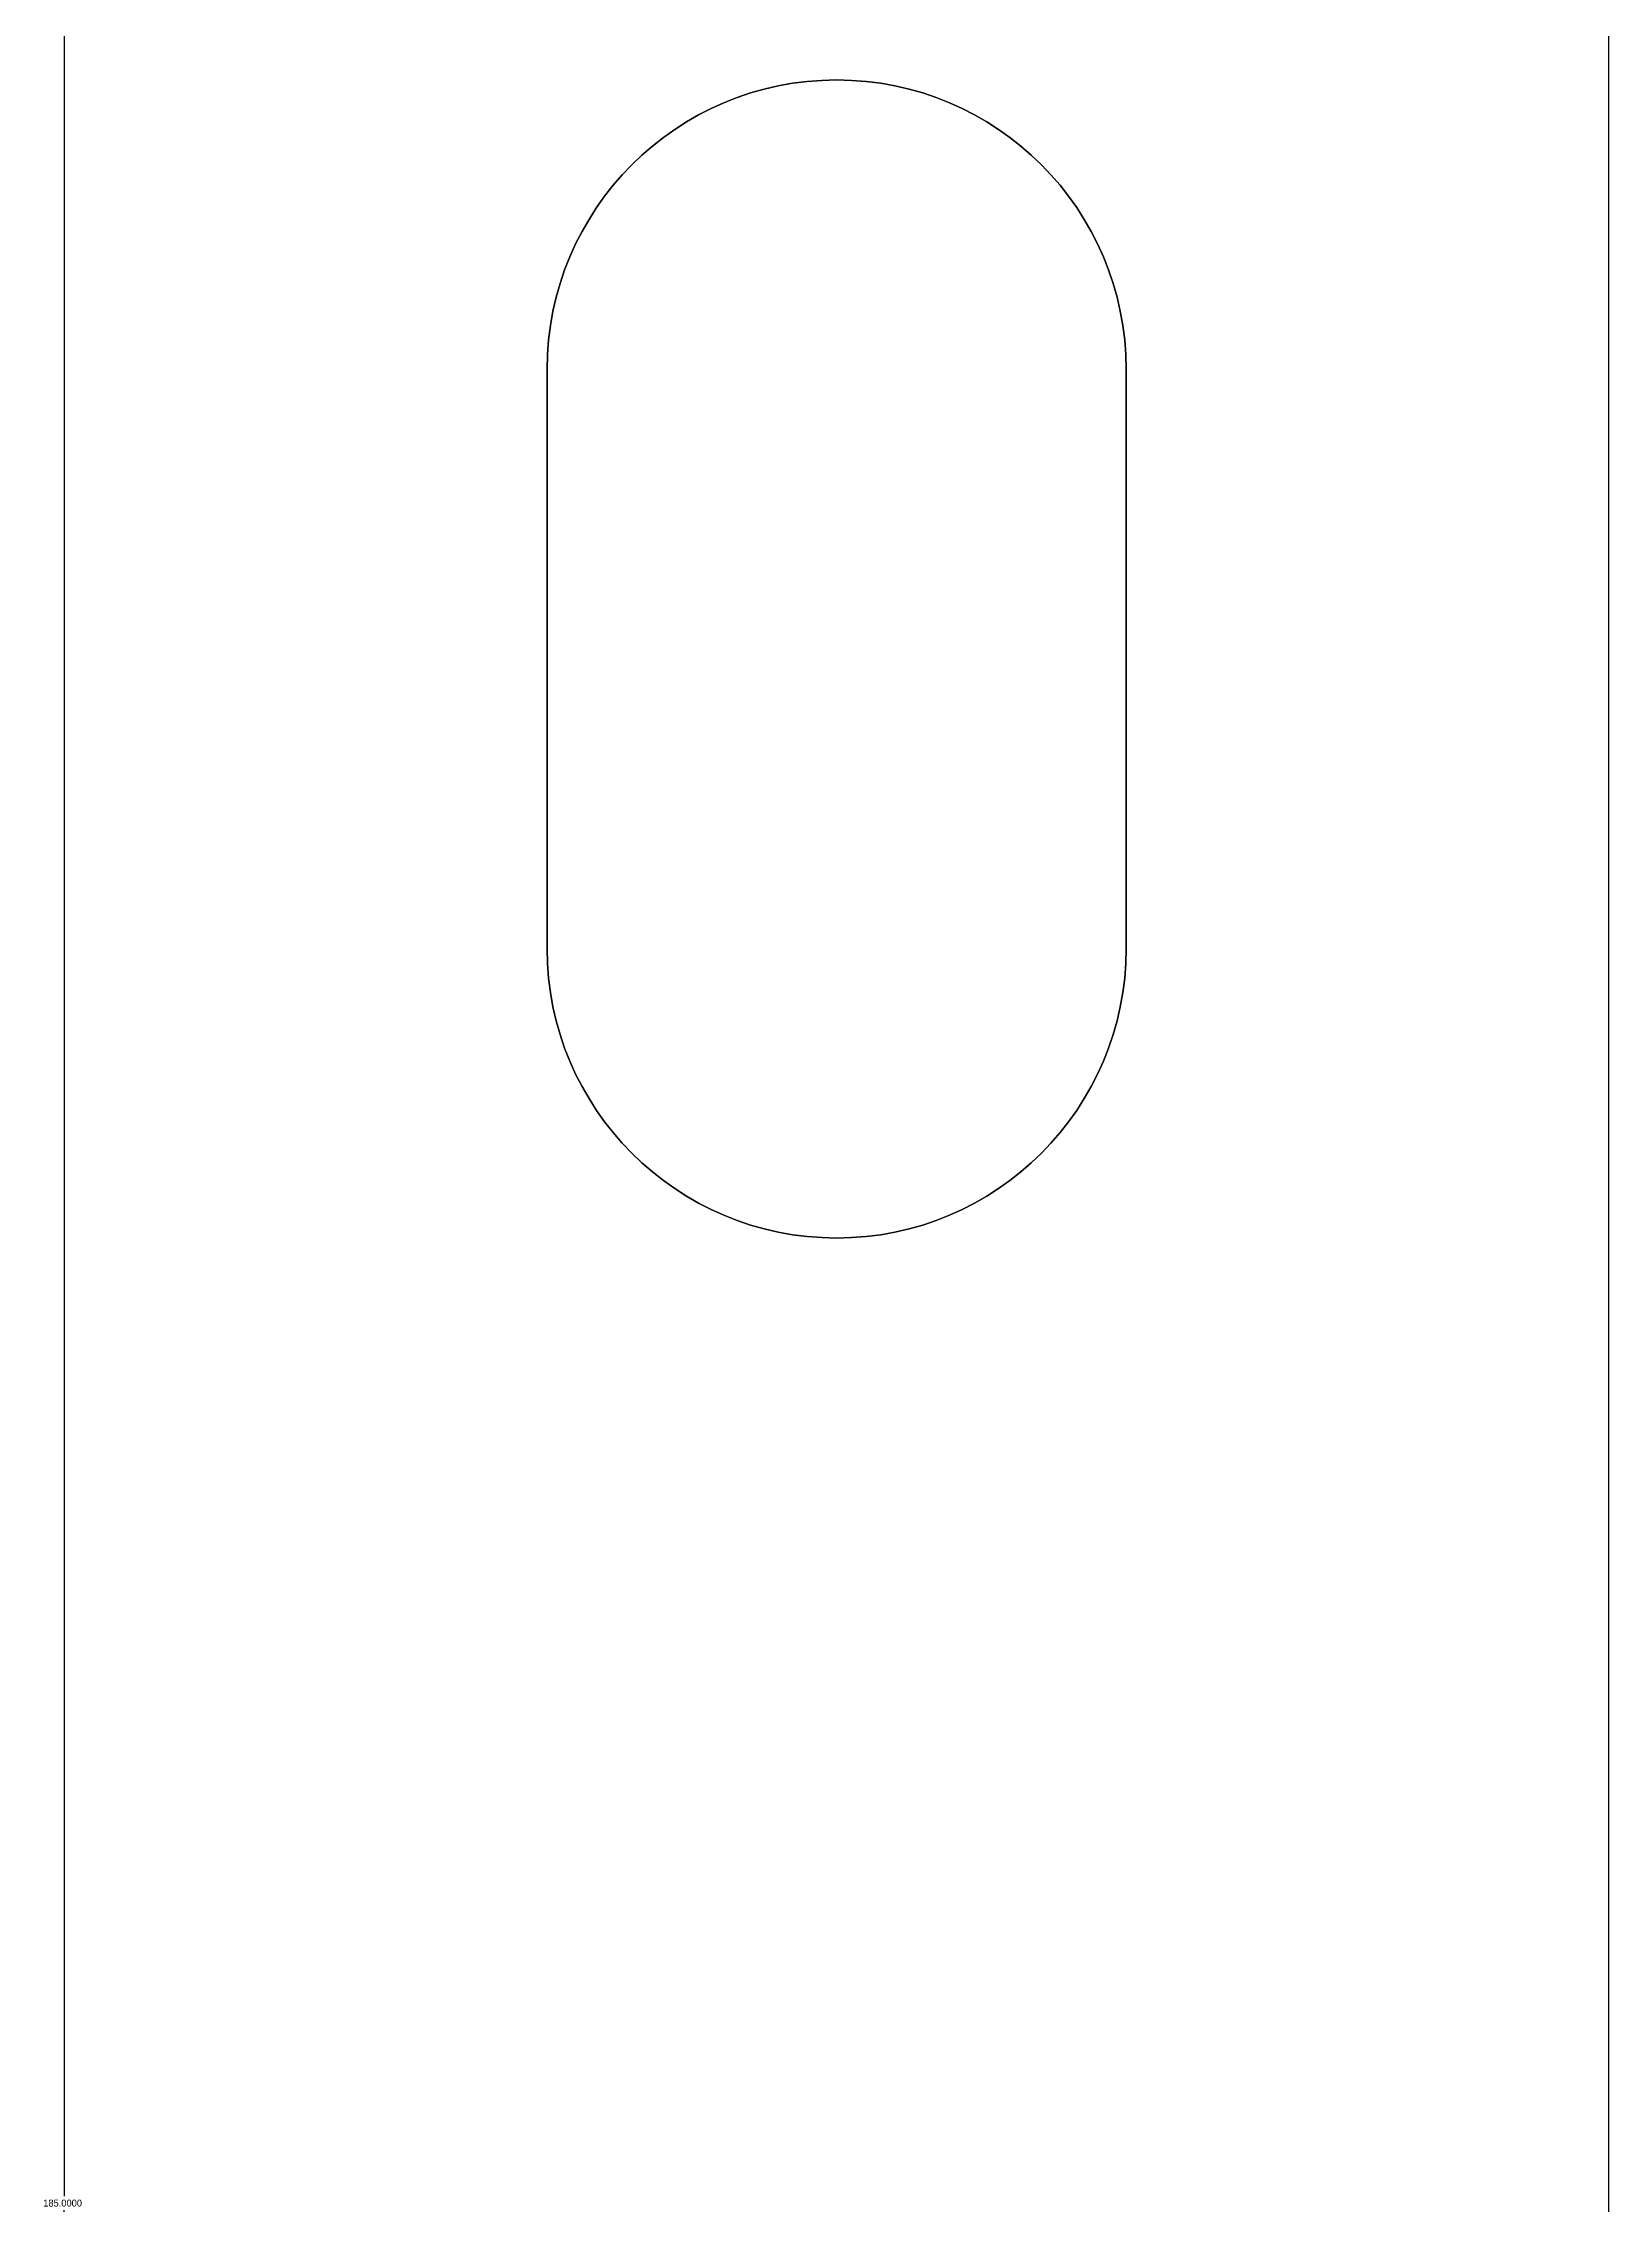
# Model space of a CAD drawing. Extents: x 131 to 216, y 113 to 303.
# Drawn here: x 175.2 to 215.8, y 208.2 to 264.2 of the extents above; entities that cross this region are included whole.
import ezdxf

# ---------------------------------------------------------------- set-up
doc = ezdxf.new("R2010")
doc.units = 0
doc.layers.get('0').update_dxf_attribs({"linetype": 'CONTINUOUS'})
doc.layers.get('DEFPOINTS').update_dxf_attribs({"linetype": 'CONTINUOUS'})
doc.layers.add('A-DETL-___4', color=4, linetype='CONTINUOUS')
doc.dimstyles.get("Standard").update_dxf_attribs({"dimtxt": 0.18, "dimasz": 0.18, "dimexe": 0.18, "dimexo": 0.0625, "dimgap": 0.09, "dimtad": 0, "dimtih": 1, "dimtoh": 1, "dimzin": 0, "dimcen": 0.09, "dimazin": 3, "dimtfac": 1, "dimtofl": 0, "dimtmove": 0, "dimatfit": 3})

# ---------------------------------------------------------------- blocks, each defined once
blk = doc.blocks.new('*U7')
at = {"layer": 'A-DETL-___4', "extrusion": (1, -1e-16, 0)}
for p, q in [((215.765, 130.541), (215.765, 286.041)), ((215.765, 130.541, 5), (215.765, 286.041, 5)), ((188.265, 255.791), (188.265, 240.791)), ((188.265, 255.791), (188.265, 255.791, 5)), ((188.265, 240.791, 5), (188.265, 255.791, 5)), ((188.265, 240.791), (188.265, 240.791, 5))]:
    blk.add_line(p, q, dxfattribs=at)
at = {"layer": 'A-DETL-___4'}
for p, q in [((215.765, 130.541, 5), (215.765, 286.041, 5)), ((188.265, 255.791), (188.265, 255.791, 5)), ((188.265, 240.791, 5), (188.265, 255.791, 5)), ((203.265, 255.791), (203.265, 255.791, 5)), ((203.265, 255.791, 5), (203.265, 240.791, 5)), ((188.265, 240.791), (188.265, 240.791, 5)), ((203.265, 240.791), (203.265, 240.791, 5))]:
    blk.add_line(p, q, dxfattribs=at)
at = {"layer": 'A-DETL-___4', "extrusion": (0, 0, -1)}
for p, q in [((215.765, 130.541), (215.765, 286.041)), ((188.265, 255.791), (188.265, 240.791)), ((203.265, 240.791), (203.265, 255.791))]:
    blk.add_line(p, q, dxfattribs=at)
at = {"layer": 'A-DETL-___4', "extrusion": (-1, 1e-16, 0)}
for p, q in [((203.265, 240.791), (203.265, 255.791)), ((203.265, 255.791, 5), (203.265, 240.791, 5)), ((203.265, 255.791), (203.265, 255.791, 5)), ((203.265, 240.791), (203.265, 240.791, 5))]:
    blk.add_line(p, q, dxfattribs=at)
at = {"layer": 'A-DETL-___4'}
for centre, start, end in [((195.765, 255.791), 0, 180), ((195.765, 255.791, 5), 0, 180), ((195.765, 240.791), 180, 0), ((195.765, 240.791, 5), 180, 0)]:
    blk.add_arc(centre, 7.5, start, end, dxfattribs=at)
at = {"layer": 'A-DETL-___4', "extrusion": (0, 0, -1)}
for centre, start, end in [((-195.765, 255.791, -5), 0, 180), ((-195.765, 255.791), 0, 180), ((-195.765, 240.791, -5), 180, 0), ((-195.765, 240.791), 180, 0)]:
    blk.add_arc(centre, 7.5, start, end, dxfattribs=at)
blk = doc.blocks.new('*U8')
at = {"color": 0}
blk.add_text('185.0000', height=0.18, rotation=360, dxfattribs=at).set_placement((175.214, 208.201))
blk = doc.blocks.new('*D3')
at = {"color": 0}
for p, q in [((175.816, 300.791), (175.934, 300.791)), ((175.754, 300.611), (175.754, 208.471)), ((175.754, 115.971), (175.754, 208.111)), ((175.816, 115.791), (175.934, 115.791))]:
    blk.add_line(p, q, dxfattribs=at)
for points in [[(175.724, 300.611), (175.784, 300.611), (175.754, 300.791)], [(175.724, 115.971), (175.784, 115.971), (175.754, 115.791)]]:
    blk.add_solid(points, dxfattribs=at)
at = {"layer": 'DEFPOINTS', "color": 0}
for p in [(175.754, 300.791, -5), (175.754, 115.791, -5), (175.754, 115.791)]:
    blk.add_point(p, dxfattribs=at)
blk.add_blockref('*U8', (0, 0))

msp = doc.modelspace()

# ---------------------------------------------------------------- block references
msp.add_blockref('*U7', (0, 0))

# ---------------------------------------------------------------- dimensions: what is measured, and where the dimension line sits
dim = msp.add_linear_dim(base=(175.754, 115.791, 5), p1=(175.754, 300.791), p2=(175.754, 115.791), angle=270, dimstyle='Standard')
dim.commit()
dim.dimension.update_dxf_attribs({"geometry": '*D3', "text_midpoint": (175.754, 208.291, 5)})

doc.saveas('drawing.dxf')
